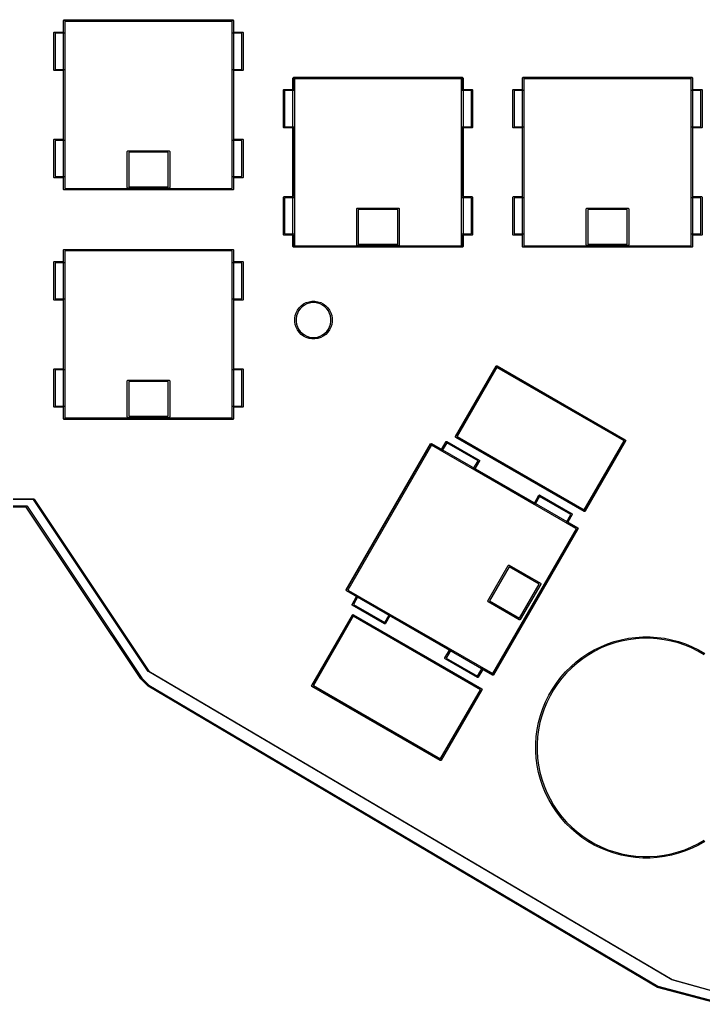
# Model space of a CAD drawing. Extents: x 11 to 414, y -155 to -2.
# Drawn here: x 110.8 to 167.5, y -154.8 to -72.1 of the extents above; entities that cross this region are included whole.
import ezdxf

# ---------------------------------------------------------------- set-up
doc = ezdxf.new("R2010")
doc.units = 0
doc.layers.add('BLACK', color=7, linetype='CONTINUOUS')

msp = doc.modelspace()

# ---------------------------------------------------------------- linework, layer by layer
at = {"layer": 'BLACK', "linetype": 'CONTINUOUS'}
for p, q in [((114.383774, -72.176225), (114.388341, -72.153264)), ((114.383774, -86.176225), (114.383774, -72.176225)), ((114.388341, -72.153264), (114.420813, -72.120792)), ((114.393774, -72.176225), (114.39758, -72.157091)), ((114.393774, -73.126225), (114.393774, -72.176225)), ((114.39758, -72.157091), (114.42464, -72.130031)), ((114.420813, -72.120792), (114.443774, -72.116225)), ((114.42464, -72.130031), (114.443774, -72.126225)), ((114.443774, -72.116225), (128.443774, -72.116225)), ((114.443774, -72.126225), (128.443774, -72.126225)), ((114.493774, -72.226225), (114.493774, -73.176225)), ((128.393774, -72.226225), (114.493774, -72.226225)), ((114.503774, -72.236225), (114.503774, -86.116225)), ((128.383774, -72.236225), (114.503774, -72.236225)), ((128.383774, -86.116225), (128.383774, -72.236225)), ((128.393774, -73.176225), (128.393774, -72.226225)), ((128.443774, -72.116225), (128.466735, -72.120792)), ((128.443774, -72.126225), (128.462908, -72.130031)), ((128.462908, -72.130031), (128.489968, -72.157091)), ((128.466735, -72.120792), (128.499207, -72.153264)), ((128.489968, -72.157091), (128.493774, -72.176225)), ((128.493774, -72.176225), (128.493774, -73.126225)), ((128.499207, -72.153264), (128.503774, -72.176225)), ((128.503774, -72.176225), (128.503774, -86.176225)), ((113.593774, -73.176225), (113.59758, -73.157091)), ((113.593774, -76.276225), (113.593774, -73.176225)), ((113.59758, -73.157091), (113.62464, -73.130031)), ((113.62464, -73.130031), (113.643774, -73.126225)), ((113.643774, -73.126225), (114.393774, -73.126225)), ((114.443774, -73.226225), (113.693774, -73.226225)), ((113.693774, -73.226225), (113.693774, -76.226225)), ((114.462908, -73.222419), (114.443774, -73.226225)), ((114.489968, -73.195359), (114.462908, -73.222419)), ((114.493774, -73.176225), (114.489968, -73.195359)), ((128.39758, -73.195359), (128.393774, -73.176225)), ((128.42464, -73.222419), (128.39758, -73.195359)), ((128.443774, -73.226225), (128.42464, -73.222419)), ((129.193774, -73.226225), (128.443774, -73.226225)), ((128.493774, -73.126225), (129.243774, -73.126225)), ((129.193774, -76.226225), (129.193774, -73.226225)), ((129.243774, -73.126225), (129.262908, -73.130031)), ((129.262908, -73.130031), (129.289968, -73.157091)), ((129.289968, -73.157091), (129.293774, -73.176225)), ((129.293774, -73.176225), (129.293774, -76.276225)), ((113.59758, -76.295359), (113.593774, -76.276225)), ((113.62464, -76.322419), (113.59758, -76.295359)), ((113.643774, -76.326225), (113.62464, -76.322419)), ((114.393774, -76.326225), (113.643774, -76.326225)), ((113.693774, -76.226225), (114.443774, -76.226225)), ((114.393774, -82.026225), (114.393774, -76.326225)), ((114.443774, -76.226225), (114.462908, -76.230031)), ((114.462908, -76.230031), (114.489968, -76.257091)), ((114.489968, -76.257091), (114.493774, -76.276225)), ((114.493774, -76.276225), (114.493774, -82.076225)), ((128.393774, -76.276225), (128.39758, -76.257091)), ((128.393774, -82.076225), (128.393774, -76.276225)), ((128.39758, -76.257091), (128.42464, -76.230031)), ((128.42464, -76.230031), (128.443774, -76.226225)), ((128.443774, -76.226225), (129.193774, -76.226225)), ((129.243774, -76.326225), (128.493774, -76.326225)), ((128.493774, -76.326225), (128.493774, -82.026225)), ((129.262908, -76.322419), (129.243774, -76.326225)), ((129.289968, -76.295359), (129.262908, -76.322419)), ((129.293774, -76.276225), (129.289968, -76.295359)), ((133.433774, -76.938725), (133.438341, -76.915764)), ((133.438341, -76.915764), (133.470813, -76.883292)), ((133.443774, -76.938725), (133.44758, -76.919591)), ((133.44758, -76.919591), (133.47464, -76.892531)), ((133.470813, -76.883292), (133.493774, -76.878725)), ((133.47464, -76.892531), (133.493774, -76.888725)), ((133.493774, -76.878725), (147.493774, -76.878725)), ((133.493774, -76.888725), (147.493774, -76.888725)), ((147.493774, -76.878725), (147.516735, -76.883292)), ((147.493774, -76.888725), (147.512908, -76.892531)), ((147.512908, -76.892531), (147.539968, -76.919591)), ((147.516735, -76.883292), (147.549207, -76.915764)), ((147.539968, -76.919591), (147.543774, -76.938725)), ((147.549207, -76.915764), (147.553774, -76.938725)), ((152.483774, -76.938725), (152.488341, -76.915764)), ((152.488341, -76.915764), (152.520813, -76.883292)), ((152.493774, -76.938725), (152.49758, -76.919591)), ((152.49758, -76.919591), (152.52464, -76.892531)), ((152.520813, -76.883292), (152.543774, -76.878725)), ((152.52464, -76.892531), (152.543774, -76.888725)), ((152.543774, -76.878725), (166.543774, -76.878725)), ((152.543774, -76.888725), (166.543774, -76.888725)), ((166.543774, -76.878725), (166.566735, -76.883292)), ((166.543774, -76.888725), (166.562908, -76.892531)), ((166.562908, -76.892531), (166.589968, -76.919591)), ((166.566735, -76.883292), (166.599207, -76.915764)), ((166.589968, -76.919591), (166.593774, -76.938725)), ((166.599207, -76.915764), (166.603774, -76.938725)), ((133.433774, -90.938725), (133.433774, -76.938725)), ((133.443774, -77.888725), (133.443774, -76.938725)), ((133.543774, -76.988725), (133.543774, -77.938725)), ((147.443774, -76.988725), (133.543774, -76.988725)), ((133.553774, -76.998725), (133.553774, -90.878725)), ((147.433774, -76.998725), (133.553774, -76.998725)), ((147.433774, -90.878725), (147.433774, -76.998725)), ((147.443774, -77.938725), (147.443774, -76.988725)), ((147.543774, -76.938725), (147.543774, -77.888725)), ((147.553774, -76.938725), (147.553774, -90.938725)), ((152.483774, -90.938725), (152.483774, -76.938725)), ((152.493774, -77.888725), (152.493774, -76.938725)), ((152.593774, -76.988725), (152.593774, -77.938725)), ((166.493774, -76.988725), (152.593774, -76.988725)), ((152.603774, -76.998725), (152.603774, -90.878725)), ((166.483774, -76.998725), (152.603774, -76.998725)), ((166.483774, -90.878725), (166.483774, -76.998725)), ((166.493774, -77.938725), (166.493774, -76.988725)), ((166.593774, -76.938725), (166.593774, -77.888725)), ((166.603774, -76.938725), (166.603774, -90.938725)), ((132.643774, -77.938725), (132.64758, -77.919591)), ((132.643774, -81.038725), (132.643774, -77.938725)), ((132.64758, -77.919591), (132.67464, -77.892531)), ((132.67464, -77.892531), (132.693774, -77.888725)), ((132.693774, -77.888725), (133.443774, -77.888725)), ((133.493774, -77.988725), (132.743774, -77.988725)), ((132.743774, -77.988725), (132.743774, -80.988725)), ((133.512908, -77.984919), (133.493774, -77.988725)), ((133.539968, -77.957859), (133.512908, -77.984919)), ((133.543774, -77.938725), (133.539968, -77.957859)), ((147.44758, -77.957859), (147.443774, -77.938725)), ((147.47464, -77.984919), (147.44758, -77.957859)), ((147.493774, -77.988725), (147.47464, -77.984919)), ((148.243774, -77.988725), (147.493774, -77.988725)), ((147.543774, -77.888725), (148.293774, -77.888725)), ((148.243774, -80.988725), (148.243774, -77.988725)), ((148.293774, -77.888725), (148.312908, -77.892531)), ((148.312908, -77.892531), (148.339968, -77.919591)), ((148.339968, -77.919591), (148.343774, -77.938725)), ((148.343774, -77.938725), (148.343774, -81.038725)), ((151.693774, -77.938725), (151.69758, -77.919591)), ((151.693774, -81.038725), (151.693774, -77.938725)), ((151.69758, -77.919591), (151.72464, -77.892531)), ((151.72464, -77.892531), (151.743774, -77.888725)), ((151.743774, -77.888725), (152.493774, -77.888725)), ((152.543774, -77.988725), (151.793774, -77.988725)), ((151.793774, -77.988725), (151.793774, -80.988725)), ((152.562908, -77.984919), (152.543774, -77.988725)), ((152.589968, -77.957859), (152.562908, -77.984919)), ((152.593774, -77.938725), (152.589968, -77.957859)), ((166.49758, -77.957859), (166.493774, -77.938725)), ((166.52464, -77.984919), (166.49758, -77.957859)), ((166.543774, -77.988725), (166.52464, -77.984919)), ((167.293774, -77.988725), (166.543774, -77.988725)), ((166.593774, -77.888725), (167.343774, -77.888725)), ((167.293774, -80.988725), (167.293774, -77.988725)), ((167.343774, -77.888725), (167.362908, -77.892531)), ((167.362908, -77.892531), (167.389968, -77.919591)), ((167.389968, -77.919591), (167.393774, -77.938725)), ((167.393774, -77.938725), (167.393774, -81.038725)), ((132.64758, -81.057859), (132.643774, -81.038725)), ((132.67464, -81.084919), (132.64758, -81.057859)), ((132.743774, -80.988725), (133.493774, -80.988725)), ((133.493774, -80.988725), (133.512908, -80.992531)), ((133.512908, -80.992531), (133.539968, -81.019591)), ((133.539968, -81.019591), (133.543774, -81.038725)), ((133.543774, -81.038725), (133.543774, -86.838725)), ((147.443774, -81.038725), (147.44758, -81.019591)), ((147.443774, -86.838725), (147.443774, -81.038725)), ((147.44758, -81.019591), (147.47464, -80.992531)), ((147.47464, -80.992531), (147.493774, -80.988725)), ((147.493774, -80.988725), (148.243774, -80.988725)), ((148.339968, -81.057859), (148.312908, -81.084919)), ((148.343774, -81.038725), (148.339968, -81.057859)), ((151.69758, -81.057859), (151.693774, -81.038725)), ((151.72464, -81.084919), (151.69758, -81.057859)), ((151.793774, -80.988725), (152.543774, -80.988725)), ((152.543774, -80.988725), (152.562908, -80.992531)), ((152.562908, -80.992531), (152.589968, -81.019591)), ((152.589968, -81.019591), (152.593774, -81.038725)), ((152.593774, -81.038725), (152.593774, -86.838725)), ((166.493774, -81.038725), (166.49758, -81.019591)), ((166.493774, -86.838725), (166.493774, -81.038725)), ((166.49758, -81.019591), (166.52464, -80.992531)), ((166.52464, -80.992531), (166.543774, -80.988725)), ((166.543774, -80.988725), (167.293774, -80.988725)), ((167.389968, -81.057859), (167.362908, -81.084919)), ((167.393774, -81.038725), (167.389968, -81.057859)), ((132.693774, -81.088725), (132.67464, -81.084919)), ((133.443774, -81.088725), (132.693774, -81.088725)), ((133.443774, -86.788725), (133.443774, -81.088725)), ((148.293774, -81.088725), (147.543774, -81.088725)), ((147.543774, -81.088725), (147.543774, -86.788725)), ((148.312908, -81.084919), (148.293774, -81.088725)), ((151.743774, -81.088725), (151.72464, -81.084919)), ((152.493774, -81.088725), (151.743774, -81.088725)), ((152.493774, -86.788725), (152.493774, -81.088725)), ((167.343774, -81.088725), (166.593774, -81.088725)), ((166.593774, -81.088725), (166.593774, -86.788725)), ((167.362908, -81.084919), (167.343774, -81.088725)), ((113.593774, -82.076225), (113.59758, -82.057091)), ((113.593774, -85.176225), (113.593774, -82.076225)), ((113.59758, -82.057091), (113.62464, -82.030031)), ((113.62464, -82.030031), (113.643774, -82.026225)), ((113.643774, -82.026225), (114.393774, -82.026225)), ((114.443774, -82.126225), (113.693774, -82.126225)), ((113.693774, -82.126225), (113.693774, -85.126225)), ((114.462908, -82.122419), (114.443774, -82.126225)), ((114.489968, -82.095359), (114.462908, -82.122419)), ((114.493774, -82.076225), (114.489968, -82.095359)), ((128.39758, -82.095359), (128.393774, -82.076225)), ((128.42464, -82.122419), (128.39758, -82.095359)), ((128.443774, -82.126225), (128.42464, -82.122419)), ((129.193774, -82.126225), (128.443774, -82.126225)), ((128.493774, -82.026225), (129.243774, -82.026225)), ((129.193774, -85.126225), (129.193774, -82.126225)), ((129.243774, -82.026225), (129.262908, -82.030031)), ((129.262908, -82.030031), (129.289968, -82.057091)), ((129.289968, -82.057091), (129.293774, -82.076225)), ((129.293774, -82.076225), (129.293774, -85.176225)), ((119.683854, -83.034266), (119.688421, -83.011305)), ((119.683854, -86.034266), (119.683854, -83.034266)), ((119.688421, -83.011305), (119.720893, -82.978833)), ((119.720893, -82.978833), (119.743854, -82.974266)), ((119.743854, -82.974266), (123.143854, -82.974266)), ((119.803854, -83.094266), (119.803854, -85.974266)), ((123.083854, -83.094266), (119.803854, -83.094266)), ((123.083854, -85.974266), (123.083854, -83.094266)), ((123.143854, -82.974266), (123.166815, -82.978833)), ((123.166815, -82.978833), (123.199287, -83.011305)), ((123.199287, -83.011305), (123.203854, -83.034266)), ((123.203854, -83.034266), (123.203854, -86.034266)), ((113.59758, -85.195359), (113.593774, -85.176225)), ((113.693774, -85.126225), (114.443774, -85.126225)), ((114.443774, -85.126225), (114.462908, -85.130031)), ((114.462908, -85.130031), (114.489968, -85.157091)), ((114.489968, -85.157091), (114.493774, -85.176225)), ((114.493774, -85.176225), (114.493774, -86.126225)), ((128.393774, -85.176225), (128.39758, -85.157091)), ((128.393774, -86.126225), (128.393774, -85.176225)), ((128.39758, -85.157091), (128.42464, -85.130031)), ((128.42464, -85.130031), (128.443774, -85.126225)), ((128.443774, -85.126225), (129.193774, -85.126225)), ((129.293774, -85.176225), (129.289968, -85.195359)), ((113.62464, -85.222419), (113.59758, -85.195359)), ((113.643774, -85.226225), (113.62464, -85.222419)), ((114.393774, -85.226225), (113.643774, -85.226225)), ((114.393774, -86.176225), (114.393774, -85.226225)), ((119.803854, -85.974266), (123.083854, -85.974266)), ((129.243774, -85.226225), (128.493774, -85.226225)), ((128.493774, -85.226225), (128.493774, -86.176225)), ((129.262908, -85.222419), (129.243774, -85.226225)), ((129.289968, -85.195359), (129.262908, -85.222419)), ((114.388341, -86.199186), (114.383774, -86.176225)), ((114.420813, -86.231658), (114.388341, -86.199186)), ((114.39758, -86.195359), (114.393774, -86.176225)), ((114.42464, -86.222419), (114.39758, -86.195359)), ((114.443774, -86.236225), (114.420813, -86.231658)), ((114.443774, -86.226225), (114.42464, -86.222419)), ((128.443774, -86.226225), (114.443774, -86.226225)), ((128.443774, -86.236225), (114.443774, -86.236225)), ((114.493774, -86.126225), (128.393774, -86.126225)), ((114.503774, -86.116225), (128.383774, -86.116225)), ((119.688421, -86.057227), (119.683854, -86.034266)), ((119.720893, -86.089699), (119.688421, -86.057227)), ((119.743854, -86.094266), (119.720893, -86.089699)), ((123.143854, -86.094266), (119.743854, -86.094266)), ((123.166815, -86.089699), (123.143854, -86.094266)), ((123.199287, -86.057227), (123.166815, -86.089699)), ((123.203854, -86.034266), (123.199287, -86.057227)), ((128.462908, -86.222419), (128.443774, -86.226225)), ((128.466735, -86.231658), (128.443774, -86.236225)), ((128.489968, -86.195359), (128.462908, -86.222419)), ((128.499207, -86.199186), (128.466735, -86.231658)), ((128.493774, -86.176225), (128.489968, -86.195359)), ((128.503774, -86.176225), (128.499207, -86.199186)), ((132.643774, -86.838725), (132.64758, -86.819591)), ((132.643774, -89.938725), (132.643774, -86.838725)), ((132.64758, -86.819591), (132.67464, -86.792531)), ((132.67464, -86.792531), (132.693774, -86.788725)), ((132.693774, -86.788725), (133.443774, -86.788725)), ((133.543774, -86.838725), (133.539968, -86.857859)), ((147.44758, -86.857859), (147.443774, -86.838725)), ((147.543774, -86.788725), (148.293774, -86.788725)), ((148.293774, -86.788725), (148.312908, -86.792531)), ((148.312908, -86.792531), (148.339968, -86.819591)), ((148.339968, -86.819591), (148.343774, -86.838725)), ((148.343774, -86.838725), (148.343774, -89.938725)), ((151.693774, -86.838725), (151.69758, -86.819591)), ((151.693774, -89.938725), (151.693774, -86.838725)), ((151.69758, -86.819591), (151.72464, -86.792531)), ((151.72464, -86.792531), (151.743774, -86.788725)), ((151.743774, -86.788725), (152.493774, -86.788725)), ((152.593774, -86.838725), (152.589968, -86.857859)), ((166.49758, -86.857859), (166.493774, -86.838725)), ((166.593774, -86.788725), (167.343774, -86.788725)), ((167.343774, -86.788725), (167.362908, -86.792531)), ((167.362908, -86.792531), (167.389968, -86.819591)), ((167.389968, -86.819591), (167.393774, -86.838725)), ((167.393774, -86.838725), (167.393774, -89.938725)), ((133.493774, -86.888725), (132.743774, -86.888725)), ((132.743774, -86.888725), (132.743774, -89.888725)), ((133.512908, -86.884919), (133.493774, -86.888725)), ((133.539968, -86.857859), (133.512908, -86.884919)), ((147.47464, -86.884919), (147.44758, -86.857859)), ((147.493774, -86.888725), (147.47464, -86.884919)), ((148.243774, -86.888725), (147.493774, -86.888725)), ((148.243774, -89.888725), (148.243774, -86.888725)), ((152.543774, -86.888725), (151.793774, -86.888725)), ((151.793774, -86.888725), (151.793774, -89.888725)), ((152.562908, -86.884919), (152.543774, -86.888725)), ((152.589968, -86.857859), (152.562908, -86.884919)), ((166.52464, -86.884919), (166.49758, -86.857859)), ((166.543774, -86.888725), (166.52464, -86.884919)), ((167.293774, -86.888725), (166.543774, -86.888725)), ((167.293774, -89.888725), (167.293774, -86.888725)), ((138.73387, -87.79677), (138.738437, -87.773809)), ((138.73387, -90.79677), (138.73387, -87.79677)), ((138.738437, -87.773809), (138.770909, -87.741337)), ((138.770909, -87.741337), (138.79387, -87.73677)), ((138.79387, -87.73677), (142.19387, -87.73677)), ((138.85387, -87.85677), (138.85387, -90.73677)), ((142.13387, -87.85677), (138.85387, -87.85677)), ((142.13387, -90.73677), (142.13387, -87.85677)), ((142.19387, -87.73677), (142.216831, -87.741337)), ((142.216831, -87.741337), (142.249303, -87.773809)), ((142.249303, -87.773809), (142.25387, -87.79677)), ((142.25387, -87.79677), (142.25387, -90.79677)), ((157.783886, -87.79677), (157.788453, -87.773809)), ((157.783886, -90.79677), (157.783886, -87.79677)), ((157.788453, -87.773809), (157.820925, -87.741337)), ((157.820925, -87.741337), (157.843886, -87.73677)), ((157.843886, -87.73677), (161.243886, -87.73677)), ((157.903886, -87.85677), (157.903886, -90.73677)), ((161.183886, -87.85677), (157.903886, -87.85677)), ((161.183886, -90.73677), (161.183886, -87.85677)), ((161.243886, -87.73677), (161.266847, -87.741337)), ((161.266847, -87.741337), (161.299319, -87.773809)), ((161.299319, -87.773809), (161.303886, -87.79677)), ((161.303886, -87.79677), (161.303886, -90.79677)), ((132.64758, -89.957859), (132.643774, -89.938725)), ((132.67464, -89.984919), (132.64758, -89.957859)), ((132.693774, -89.988725), (132.67464, -89.984919)), ((133.443774, -89.988725), (132.693774, -89.988725)), ((132.743774, -89.888725), (133.493774, -89.888725)), ((133.443774, -90.938725), (133.443774, -89.988725)), ((133.493774, -89.888725), (133.512908, -89.892531)), ((133.512908, -89.892531), (133.539968, -89.919591)), ((133.539968, -89.919591), (133.543774, -89.938725)), ((133.543774, -89.938725), (133.543774, -90.888725)), ((147.443774, -89.938725), (147.44758, -89.919591)), ((147.443774, -90.888725), (147.443774, -89.938725)), ((147.44758, -89.919591), (147.47464, -89.892531)), ((147.47464, -89.892531), (147.493774, -89.888725)), ((147.493774, -89.888725), (148.243774, -89.888725)), ((148.293774, -89.988725), (147.543774, -89.988725)), ((147.543774, -89.988725), (147.543774, -90.938725)), ((148.312908, -89.984919), (148.293774, -89.988725)), ((148.339968, -89.957859), (148.312908, -89.984919)), ((148.343774, -89.938725), (148.339968, -89.957859)), ((151.69758, -89.957859), (151.693774, -89.938725)), ((151.72464, -89.984919), (151.69758, -89.957859)), ((151.743774, -89.988725), (151.72464, -89.984919)), ((152.493774, -89.988725), (151.743774, -89.988725)), ((151.793774, -89.888725), (152.543774, -89.888725)), ((152.493774, -90.938725), (152.493774, -89.988725)), ((152.543774, -89.888725), (152.562908, -89.892531)), ((152.562908, -89.892531), (152.589968, -89.919591)), ((152.589968, -89.919591), (152.593774, -89.938725)), ((152.593774, -89.938725), (152.593774, -90.888725)), ((166.493774, -89.938725), (166.49758, -89.919591)), ((166.493774, -90.888725), (166.493774, -89.938725)), ((166.49758, -89.919591), (166.52464, -89.892531)), ((166.52464, -89.892531), (166.543774, -89.888725)), ((166.543774, -89.888725), (167.293774, -89.888725)), ((167.343774, -89.988725), (166.593774, -89.988725)), ((166.593774, -89.988725), (166.593774, -90.938725)), ((167.362908, -89.984919), (167.343774, -89.988725)), ((167.389968, -89.957859), (167.362908, -89.984919)), ((167.393774, -89.938725), (167.389968, -89.957859)), ((133.438341, -90.961686), (133.433774, -90.938725)), ((133.470813, -90.994158), (133.438341, -90.961686)), ((133.44758, -90.957859), (133.443774, -90.938725)), ((133.47464, -90.984919), (133.44758, -90.957859)), ((133.493774, -90.988725), (133.47464, -90.984919)), ((133.543774, -90.888725), (147.443774, -90.888725)), ((133.553774, -90.878725), (147.433774, -90.878725)), ((138.738437, -90.819731), (138.73387, -90.79677)), ((138.770909, -90.852203), (138.738437, -90.819731)), ((138.79387, -90.85677), (138.770909, -90.852203)), ((142.19387, -90.85677), (138.79387, -90.85677)), ((138.85387, -90.73677), (142.13387, -90.73677)), ((142.216831, -90.852203), (142.19387, -90.85677)), ((142.249303, -90.819731), (142.216831, -90.852203)), ((142.25387, -90.79677), (142.249303, -90.819731)), ((147.512908, -90.984919), (147.493774, -90.988725)), ((147.539968, -90.957859), (147.512908, -90.984919)), ((147.549207, -90.961686), (147.516735, -90.994158)), ((147.543774, -90.938725), (147.539968, -90.957859)), ((147.553774, -90.938725), (147.549207, -90.961686)), ((152.488341, -90.961686), (152.483774, -90.938725)), ((152.520813, -90.994158), (152.488341, -90.961686)), ((152.49758, -90.957859), (152.493774, -90.938725)), ((152.52464, -90.984919), (152.49758, -90.957859)), ((152.543774, -90.988725), (152.52464, -90.984919)), ((152.593774, -90.888725), (166.493774, -90.888725)), ((152.603774, -90.878725), (166.483774, -90.878725)), ((157.788453, -90.819731), (157.783886, -90.79677)), ((157.820925, -90.852203), (157.788453, -90.819731)), ((157.843886, -90.85677), (157.820925, -90.852203)), ((161.243886, -90.85677), (157.843886, -90.85677)), ((157.903886, -90.73677), (161.183886, -90.73677)), ((161.266847, -90.852203), (161.243886, -90.85677)), ((161.299319, -90.819731), (161.266847, -90.852203)), ((161.303886, -90.79677), (161.299319, -90.819731)), ((166.562908, -90.984919), (166.543774, -90.988725)), ((166.589968, -90.957859), (166.562908, -90.984919)), ((166.599207, -90.961686), (166.566735, -90.994158)), ((166.593774, -90.938725), (166.589968, -90.957859)), ((166.603774, -90.938725), (166.599207, -90.961686)), ((114.383774, -91.226225), (114.388341, -91.203264)), ((114.383774, -105.226225), (114.383774, -91.226225)), ((114.388341, -91.203264), (114.420813, -91.170792)), ((114.393774, -91.226225), (114.39758, -91.207091)), ((114.393774, -92.176225), (114.393774, -91.226225)), ((114.39758, -91.207091), (114.42464, -91.180031)), ((114.420813, -91.170792), (114.443774, -91.166225)), ((114.42464, -91.180031), (114.443774, -91.176225)), ((114.443774, -91.166225), (128.443774, -91.166225)), ((114.443774, -91.176225), (128.443774, -91.176225)), ((114.493774, -91.276225), (114.493774, -92.226225)), ((128.393774, -91.276225), (114.493774, -91.276225)), ((114.503774, -91.286225), (114.503774, -105.166225)), ((128.383774, -91.286225), (114.503774, -91.286225)), ((128.383774, -105.166225), (128.383774, -91.286225)), ((128.393774, -92.226225), (128.393774, -91.276225)), ((128.443774, -91.166225), (128.466735, -91.170792)), ((128.443774, -91.176225), (128.462908, -91.180031)), ((128.462908, -91.180031), (128.489968, -91.207091)), ((128.466735, -91.170792), (128.499207, -91.203264)), ((128.489968, -91.207091), (128.493774, -91.226225)), ((128.493774, -91.226225), (128.493774, -92.176225)), ((128.499207, -91.203264), (128.503774, -91.226225)), ((128.503774, -91.226225), (128.503774, -105.226225)), ((133.493774, -90.998725), (133.470813, -90.994158)), ((147.493774, -90.988725), (133.493774, -90.988725)), ((147.493774, -90.998725), (133.493774, -90.998725)), ((147.516735, -90.994158), (147.493774, -90.998725)), ((152.543774, -90.998725), (152.520813, -90.994158)), ((166.543774, -90.988725), (152.543774, -90.988725)), ((166.543774, -90.998725), (152.543774, -90.998725)), ((166.566735, -90.994158), (166.543774, -90.998725)), ((113.593774, -92.226225), (113.59758, -92.207091)), ((113.593774, -95.326225), (113.593774, -92.226225)), ((113.59758, -92.207091), (113.62464, -92.180031)), ((113.62464, -92.180031), (113.643774, -92.176225)), ((113.643774, -92.176225), (114.393774, -92.176225)), ((114.443774, -92.276225), (113.693774, -92.276225)), ((113.693774, -92.276225), (113.693774, -95.276225)), ((114.462908, -92.272419), (114.443774, -92.276225)), ((114.489968, -92.245359), (114.462908, -92.272419)), ((114.493774, -92.226225), (114.489968, -92.245359)), ((128.39758, -92.245359), (128.393774, -92.226225)), ((128.42464, -92.272419), (128.39758, -92.245359)), ((128.443774, -92.276225), (128.42464, -92.272419)), ((129.193774, -92.276225), (128.443774, -92.276225)), ((128.493774, -92.176225), (129.243774, -92.176225)), ((129.193774, -95.276225), (129.193774, -92.276225)), ((129.243774, -92.176225), (129.262908, -92.180031)), ((129.262908, -92.180031), (129.289968, -92.207091)), ((129.289968, -92.207091), (129.293774, -92.226225)), ((129.293774, -92.226225), (129.293774, -95.326225)), ((113.59758, -95.345359), (113.593774, -95.326225)), ((113.62464, -95.372419), (113.59758, -95.345359)), ((113.643774, -95.376225), (113.62464, -95.372419)), ((114.393774, -95.376225), (113.643774, -95.376225)), ((113.693774, -95.276225), (114.443774, -95.276225)), ((114.393774, -101.076225), (114.393774, -95.376225)), ((114.443774, -95.276225), (114.462908, -95.280031)), ((114.462908, -95.280031), (114.489968, -95.307091)), ((114.489968, -95.307091), (114.493774, -95.326225)), ((114.493774, -95.326225), (114.493774, -101.126225)), ((128.393774, -95.326225), (128.39758, -95.307091)), ((128.393774, -101.126225), (128.393774, -95.326225)), ((128.39758, -95.307091), (128.42464, -95.280031)), ((128.42464, -95.280031), (128.443774, -95.276225)), ((128.443774, -95.276225), (129.193774, -95.276225)), ((129.243774, -95.376225), (128.493774, -95.376225)), ((128.493774, -95.376225), (128.493774, -101.076225)), ((129.262908, -95.372419), (129.243774, -95.376225)), ((129.289968, -95.345359), (129.262908, -95.372419)), ((129.293774, -95.326225), (129.289968, -95.345359)), ((133.946654, -96.020418), (134.12021, -95.846862)), ((134.195243, -95.934714), (134.034506, -96.095451)), ((134.12021, -95.846862), (134.318779, -95.702593)), ((134.379145, -95.801101), (134.195243, -95.934714)), ((134.318779, -95.702593), (134.537472, -95.591163)), ((134.581685, -95.697902), (134.379145, -95.801101)), ((134.537472, -95.591163), (134.770905, -95.515316)), ((134.797876, -95.627658), (134.581685, -95.697902)), ((134.770905, -95.515316), (135.013328, -95.47692)), ((135.022393, -95.592098), (134.797876, -95.627658)), ((135.013328, -95.47692), (135.258774, -95.47692)), ((135.249709, -95.592098), (135.022393, -95.592098)), ((135.474226, -95.627658), (135.249709, -95.592098)), ((135.258774, -95.47692), (135.501197, -95.515316)), ((135.690417, -95.697902), (135.474226, -95.627658)), ((135.501197, -95.515316), (135.73463, -95.591163)), ((135.892957, -95.801101), (135.690417, -95.697902)), ((135.73463, -95.591163), (135.953323, -95.702593)), ((136.076859, -95.934714), (135.892957, -95.801101)), ((135.953323, -95.702593), (136.151892, -95.846862)), ((136.237596, -96.095451), (136.076859, -95.934714)), ((136.151892, -95.846862), (136.325448, -96.020418)), ((133.576712, -96.913536), (133.615108, -96.671113)), ((133.615108, -96.671113), (133.690955, -96.43768)), ((133.690955, -96.43768), (133.802385, -96.218987)), ((133.72745, -96.698084), (133.69189, -96.922601)), ((133.797694, -96.481893), (133.72745, -96.698084)), ((133.900893, -96.279353), (133.797694, -96.481893)), ((133.802385, -96.218987), (133.946654, -96.020418)), ((134.034506, -96.095451), (133.900893, -96.279353)), ((136.371209, -96.279353), (136.237596, -96.095451)), ((136.325448, -96.020418), (136.469717, -96.218987)), ((136.474408, -96.481893), (136.371209, -96.279353)), ((136.469717, -96.218987), (136.581147, -96.43768)), ((136.544652, -96.698084), (136.474408, -96.481893)), ((136.580212, -96.922601), (136.544652, -96.698084)), ((136.581147, -96.43768), (136.656994, -96.671113)), ((136.656994, -96.671113), (136.69539, -96.913536)), ((133.576712, -96.922601), (133.576712, -96.913536)), ((133.576712, -97.158982), (133.576712, -96.922601)), ((133.615108, -97.401405), (133.576712, -97.158982)), ((133.690955, -97.634838), (133.615108, -97.401405)), ((133.69189, -96.922601), (133.69189, -97.149917)), ((133.69189, -97.149917), (133.72745, -97.374434)), ((133.72745, -97.374434), (133.797694, -97.590625)), ((133.797694, -97.590625), (133.900893, -97.793165)), ((136.371209, -97.793165), (136.474408, -97.590625)), ((136.474408, -97.590625), (136.544652, -97.374434)), ((136.544652, -97.374434), (136.580212, -97.149917)), ((136.580212, -97.149917), (136.580212, -96.922601)), ((136.656994, -97.401405), (136.581147, -97.634838)), ((136.69539, -97.158982), (136.656994, -97.401405)), ((136.69539, -96.913536), (136.69539, -97.158982)), ((133.802385, -97.853531), (133.690955, -97.634838)), ((133.946654, -98.0521), (133.802385, -97.853531)), ((133.900893, -97.793165), (134.034506, -97.977067)), ((134.12021, -98.225656), (133.946654, -98.0521)), ((134.034506, -97.977067), (134.195243, -98.137804)), ((134.318779, -98.369925), (134.12021, -98.225656)), ((134.195243, -98.137804), (134.379145, -98.271417)), ((134.537472, -98.481355), (134.318779, -98.369925)), ((134.379145, -98.271417), (134.581685, -98.374616)), ((134.581685, -98.374616), (134.797876, -98.44486)), ((135.474226, -98.44486), (135.690417, -98.374616)), ((135.690417, -98.374616), (135.892957, -98.271417)), ((135.953323, -98.369925), (135.73463, -98.481355)), ((135.892957, -98.271417), (136.076859, -98.137804)), ((136.151892, -98.225656), (135.953323, -98.369925)), ((136.076859, -98.137804), (136.237596, -97.977067)), ((136.325448, -98.0521), (136.151892, -98.225656)), ((136.237596, -97.977067), (136.371209, -97.793165)), ((136.469717, -97.853531), (136.325448, -98.0521)), ((136.581147, -97.634838), (136.469717, -97.853531)), ((134.770905, -98.557202), (134.537472, -98.481355)), ((135.013328, -98.595598), (134.770905, -98.557202)), ((134.797876, -98.44486), (135.022393, -98.48042)), ((135.258774, -98.595598), (135.013328, -98.595598)), ((135.022393, -98.48042), (135.249709, -98.48042)), ((135.249709, -98.48042), (135.474226, -98.44486)), ((135.501197, -98.557202), (135.258774, -98.595598)), ((135.73463, -98.481355), (135.501197, -98.557202)), ((146.927853, -106.707358), (150.302853, -100.861687)), ((146.929522, -106.694466), (150.292022, -100.870445)), ((150.292022, -100.870445), (150.307458, -100.852844)), ((150.302853, -100.861687), (150.315716, -100.847019)), ((150.307458, -100.852844), (150.351816, -100.840958)), ((150.315716, -100.847019), (150.352681, -100.837114)), ((150.351816, -100.840958), (150.373984, -100.848483)), ((150.352681, -100.837114), (150.352686, -100.837117)), ((150.352686, -100.837117), (150.371154, -100.843386)), ((150.371154, -100.843386), (161.023266, -106.993386)), ((150.373984, -100.848483), (161.026096, -106.998484)), ((113.593774, -101.126225), (113.59758, -101.107091)), ((113.593774, -104.226225), (113.593774, -101.126225)), ((113.59758, -101.107091), (113.62464, -101.080031)), ((113.62464, -101.080031), (113.643774, -101.076225)), ((113.643774, -101.076225), (114.393774, -101.076225)), ((114.443774, -101.176225), (113.693774, -101.176225)), ((113.693774, -101.176225), (113.693774, -104.176225)), ((114.462908, -101.172419), (114.443774, -101.176225)), ((114.489968, -101.145359), (114.462908, -101.172419)), ((114.493774, -101.126225), (114.489968, -101.145359)), ((128.39758, -101.145359), (128.393774, -101.126225)), ((128.42464, -101.172419), (128.39758, -101.145359)), ((128.443774, -101.176225), (128.42464, -101.172419)), ((129.193774, -101.176225), (128.443774, -101.176225)), ((128.493774, -101.076225), (129.243774, -101.076225)), ((129.193774, -104.176225), (129.193774, -101.176225)), ((129.243774, -101.076225), (129.262908, -101.080031)), ((129.262908, -101.080031), (129.289968, -101.107091)), ((129.289968, -101.107091), (129.293774, -101.126225)), ((129.293774, -101.126225), (129.293774, -104.226225)), ((150.364455, -100.954987), (147.039454, -106.714056)), ((150.365944, -100.982406), (147.063446, -106.702504)), ((160.929965, -107.054988), (150.364455, -100.954987)), ((160.914133, -107.072406), (150.365944, -100.982406)), ((119.683854, -102.084282), (119.688421, -102.061321)), ((119.683854, -105.084282), (119.683854, -102.084282)), ((119.688421, -102.061321), (119.720893, -102.028849)), ((119.720893, -102.028849), (119.743854, -102.024282)), ((119.743854, -102.024282), (123.143854, -102.024282)), ((119.803854, -102.144282), (119.803854, -105.024282)), ((123.083854, -102.144282), (119.803854, -102.144282)), ((123.083854, -105.024282), (123.083854, -102.144282)), ((123.143854, -102.024282), (123.166815, -102.028849)), ((123.166815, -102.028849), (123.199287, -102.061321)), ((123.199287, -102.061321), (123.203854, -102.084282)), ((123.203854, -102.084282), (123.203854, -105.084282)), ((113.693774, -104.176225), (114.443774, -104.176225)), ((114.443774, -104.176225), (114.462908, -104.180031)), ((114.462908, -104.180031), (114.489968, -104.207091)), ((114.489968, -104.207091), (114.493774, -104.226225)), ((128.393774, -104.226225), (128.39758, -104.207091)), ((128.39758, -104.207091), (128.42464, -104.180031)), ((128.42464, -104.180031), (128.443774, -104.176225)), ((128.443774, -104.176225), (129.193774, -104.176225)), ((113.59758, -104.245359), (113.593774, -104.226225)), ((113.62464, -104.272419), (113.59758, -104.245359)), ((113.643774, -104.276225), (113.62464, -104.272419)), ((114.393774, -104.276225), (113.643774, -104.276225)), ((114.393774, -105.226225), (114.393774, -104.276225)), ((114.493774, -104.226225), (114.493774, -105.176225)), ((119.803854, -105.024282), (123.083854, -105.024282)), ((128.393774, -105.176225), (128.393774, -104.226225)), ((129.243774, -104.276225), (128.493774, -104.276225)), ((128.493774, -104.276225), (128.493774, -105.226225)), ((129.262908, -104.272419), (129.243774, -104.276225)), ((129.289968, -104.245359), (129.262908, -104.272419)), ((129.293774, -104.226225), (129.289968, -104.245359)), ((114.388341, -105.249186), (114.383774, -105.226225)), ((114.420813, -105.281658), (114.388341, -105.249186)), ((114.39758, -105.245359), (114.393774, -105.226225)), ((114.42464, -105.272419), (114.39758, -105.245359)), ((114.443774, -105.286225), (114.420813, -105.281658)), ((114.443774, -105.276225), (114.42464, -105.272419)), ((128.443774, -105.276225), (114.443774, -105.276225)), ((128.443774, -105.286225), (114.443774, -105.286225)), ((114.493774, -105.176225), (128.393774, -105.176225)), ((114.503774, -105.166225), (128.383774, -105.166225)), ((119.688421, -105.107243), (119.683854, -105.084282)), ((119.720893, -105.139715), (119.688421, -105.107243)), ((119.743854, -105.144282), (119.720893, -105.139715)), ((123.143854, -105.144282), (119.743854, -105.144282)), ((123.166815, -105.139715), (123.143854, -105.144282)), ((123.199287, -105.107243), (123.166815, -105.139715)), ((123.203854, -105.084282), (123.199287, -105.107243)), ((128.462908, -105.272419), (128.443774, -105.276225)), ((128.466735, -105.281658), (128.443774, -105.286225)), ((128.489968, -105.245359), (128.462908, -105.272419)), ((128.499207, -105.249186), (128.466735, -105.281658)), ((128.493774, -105.226225), (128.489968, -105.245359)), ((128.503774, -105.226225), (128.499207, -105.249186)), ((146.921997, -106.716634), (146.929522, -106.694466)), ((137.864634, -119.445312), (144.864634, -107.320956)), ((137.873295, -119.450312), (144.873295, -107.325956)), ((144.934897, -107.419256), (137.984896, -119.45701)), ((144.938556, -107.432917), (137.998558, -119.45335)), ((144.864634, -107.320956), (144.88007, -107.303355)), ((144.873295, -107.325956), (144.886156, -107.31129)), ((144.88007, -107.303355), (144.924428, -107.291469)), ((144.886156, -107.31129), (144.886158, -107.311288)), ((144.886158, -107.311288), (144.923122, -107.301384)), ((144.923122, -107.301384), (144.941596, -107.307655)), ((144.924428, -107.291469), (144.946596, -107.298994)), ((145.757622, -107.894258), (144.934897, -107.419256)), ((156.95899, -114.372916), (144.938556, -107.432917)), ((144.941596, -107.307655), (145.76432, -107.782655)), ((144.946596, -107.298994), (157.070952, -114.298994)), ((145.76432, -107.782655), (146.139321, -107.133136)), ((146.200923, -107.226436), (145.825923, -107.875956)), ((146.139321, -107.133136), (146.152184, -107.118468)), ((146.152184, -107.118468), (146.189148, -107.108564)), ((146.189148, -107.108564), (146.189149, -107.108564)), ((146.189149, -107.108564), (146.18915, -107.108564)), ((146.18915, -107.108564), (146.207622, -107.114835)), ((148.798999, -108.726437), (146.200923, -107.226436)), ((146.207622, -107.114835), (148.8923, -108.664835)), ((146.921582, -106.725832), (146.927853, -106.707358)), ((146.931486, -106.762796), (146.921582, -106.725832)), ((146.933883, -106.760992), (146.921997, -106.716634)), ((146.946154, -106.775659), (146.931486, -106.762796)), ((146.951484, -106.776428), (146.933883, -106.760992)), ((157.598266, -112.925659), (146.946154, -106.775659)), ((157.603596, -112.926428), (146.951484, -106.776428)), ((147.039454, -106.714056), (157.604964, -112.814057)), ((147.063446, -106.702504), (157.611633, -112.792504)), ((157.604964, -112.814057), (160.929965, -107.054988)), ((157.611633, -112.792504), (160.914133, -107.072406)), ((161.041567, -107.061687), (157.666567, -112.907358)), ((161.048057, -107.080445), (157.685558, -112.904466)), ((161.023266, -106.993386), (161.03793, -107.006246)), ((161.026096, -106.998484), (161.043698, -107.013919)), ((161.03793, -107.006246), (161.037934, -107.006248)), ((161.037934, -107.006248), (161.037934, -107.006249)), ((161.037934, -107.006249), (161.047839, -107.043214)), ((161.047835, -107.043219), (161.041567, -107.061687)), ((161.043698, -107.013919), (161.055583, -107.058277)), ((161.047839, -107.043214), (161.047835, -107.043219)), ((161.055583, -107.058277), (161.048057, -107.080445)), ((145.776096, -107.900528), (145.757622, -107.894258)), ((145.813061, -107.890624), (145.776096, -107.900528)), ((145.813062, -107.89062), (145.813061, -107.890624)), ((145.825923, -107.875956), (145.813062, -107.89062)), ((148.423999, -109.375956), (148.798999, -108.726437)), ((148.910601, -108.733136), (148.5356, -109.382654)), ((148.8923, -108.664835), (148.906965, -108.677696)), ((148.906965, -108.677696), (148.906968, -108.677698)), ((148.906968, -108.677698), (148.916872, -108.714662)), ((148.916872, -108.714662), (148.910601, -108.733136)), ((148.417728, -109.39443), (148.423999, -109.375956)), ((148.427632, -109.431394), (148.417728, -109.39443)), ((148.4423, -109.444257), (148.427632, -109.431394)), ((153.465248, -112.344257), (148.4423, -109.444257)), ((148.5356, -109.382654), (153.471946, -112.232655)), ((153.471946, -112.232655), (153.846947, -111.583136)), ((153.846947, -111.583136), (153.85981, -111.568468)), ((153.85981, -111.568468), (153.896774, -111.558564)), ((153.896774, -111.558564), (153.896775, -111.558564)), ((153.896775, -111.558564), (153.896776, -111.558564)), ((153.896776, -111.558564), (153.915248, -111.564835)), ((153.915248, -111.564835), (156.599926, -113.114835)), ((92.868762, -111.894004), (111.918762, -111.894004)), ((92.868828, -112.464397), (111.323531, -112.464397)), ((111.905382, -111.944004), (92.871838, -111.944004)), ((111.323531, -112.464397), (111.342665, -112.468203)), ((111.342665, -112.468203), (111.346305, -112.471843)), ((111.346305, -112.471843), (111.351353, -112.472853)), ((111.351353, -112.472853), (111.365134, -112.486662)), ((111.365134, -112.486662), (120.887394, -126.770054)), ((121.422961, -126.220372), (111.905382, -111.944004)), ((111.918762, -111.894004), (111.928329, -111.895907)), ((111.928329, -111.895907), (111.930149, -111.897727)), ((111.930149, -111.897727), (111.932673, -111.898232)), ((111.932673, -111.898232), (111.939563, -111.905136)), ((111.939563, -111.905136), (121.461384, -126.187869)), ((153.483722, -112.350528), (153.465248, -112.344257)), ((153.520687, -112.340624), (153.483722, -112.350528)), ((153.520688, -112.34062), (153.520687, -112.340624)), ((153.533549, -112.325956), (153.520688, -112.34062)), ((153.908549, -111.676436), (153.533549, -112.325956)), ((156.506625, -113.176437), (153.908549, -111.676436)), ((111.296771, -112.564397), (92.874983, -112.564397)), ((120.806936, -126.829644), (111.296771, -112.564397)), ((156.131625, -113.825956), (156.506625, -113.176437)), ((156.618227, -113.183136), (156.243226, -113.832654)), ((156.599926, -113.114835), (156.614591, -113.127696)), ((156.614591, -113.127696), (156.614594, -113.127698)), ((156.614594, -113.127698), (156.624498, -113.164662)), ((156.624498, -113.164662), (156.618227, -113.183136)), ((157.61674, -112.93193), (157.598266, -112.925659)), ((157.625762, -112.933952), (157.603596, -112.926428)), ((157.653705, -112.922026), (157.61674, -112.93193)), ((157.625764, -112.933953), (157.625762, -112.933952)), ((157.625765, -112.933953), (157.625764, -112.933952)), ((157.625764, -112.933952), (157.625764, -112.933953)), ((157.670122, -112.922068), (157.625765, -112.933953)), ((157.653706, -112.922022), (157.653705, -112.922026)), ((157.666567, -112.907358), (157.653706, -112.922022)), ((157.670123, -112.922065), (157.670122, -112.922068)), ((157.685558, -112.904466), (157.670123, -112.922065)), ((156.125354, -113.84443), (156.131625, -113.825956)), ((156.135258, -113.881394), (156.125354, -113.84443)), ((156.149926, -113.894257), (156.135258, -113.881394)), ((156.97265, -114.369257), (156.149926, -113.894257)), ((156.243226, -113.832654), (157.065952, -114.307655)), ((150.01899, -126.393349), (156.95899, -114.372916)), ((150.02265, -126.407011), (156.97265, -114.369257)), ((157.084253, -114.375956), (150.084253, -126.500312)), ((157.092913, -114.380956), (150.092914, -126.505312)), ((157.065952, -114.307655), (157.08062, -114.320518)), ((157.070952, -114.298994), (157.088553, -114.31443)), ((157.08062, -114.320518), (157.090525, -114.357483)), ((157.090522, -114.357487), (157.084253, -114.375956)), ((157.088553, -114.31443), (157.100439, -114.358788)), ((157.090525, -114.357483), (157.090522, -114.357487)), ((157.100439, -114.358788), (157.092913, -114.380956)), ((149.603815, -120.350396), (151.303816, -117.40591)), ((151.303816, -117.40591), (151.319251, -117.388308)), ((151.319251, -117.388308), (151.363609, -117.376423)), ((151.363609, -117.376423), (151.385777, -117.383948)), ((151.385777, -117.383948), (153.983853, -118.883949)), ((151.377738, -117.517872), (149.737739, -120.358434)), ((153.871891, -118.957872), (151.377738, -117.517872)), ((152.23189, -121.798434), (153.871891, -118.957872)), ((154.005815, -118.96591), (152.305815, -121.910396)), ((153.983853, -118.883949), (154.001454, -118.899384)), ((154.001454, -118.899384), (154.01334, -118.943741)), ((154.01334, -118.943741), (154.005815, -118.96591)), ((137.857109, -119.46748), (137.864634, -119.445312)), ((137.868995, -119.511838), (137.857109, -119.46748)), ((137.867024, -119.468786), (137.873295, -119.450312)), ((137.876928, -119.50575), (137.867024, -119.468786)), ((137.886596, -119.527274), (137.868995, -119.511838)), ((137.891596, -119.518613), (137.876928, -119.50575)), ((150.010952, -126.527273), (137.886596, -119.527274)), ((138.71432, -119.993613), (137.891596, -119.518613)), ((137.984896, -119.45701), (138.807622, -119.932011)), ((137.998558, -119.45335), (150.01899, -126.393349)), ((138.807622, -119.932011), (138.82229, -119.944874)), ((138.33305, -120.661606), (138.339321, -120.643132)), ((138.342954, -120.69857), (138.33305, -120.661606)), ((138.339321, -120.643132), (138.71432, -119.993613)), ((138.357622, -120.711433), (138.342954, -120.69857)), ((141.0423, -122.261433), (138.357622, -120.711433)), ((138.825923, -120.000312), (138.450922, -120.64983)), ((138.450922, -120.64983), (141.048998, -122.149831)), ((138.82229, -119.944874), (138.832195, -119.981839)), ((138.832191, -119.981844), (138.825923, -120.000312)), ((138.832195, -119.981839), (138.832191, -119.981844)), ((149.59629, -120.372564), (149.603815, -120.350396)), ((149.608176, -120.416922), (149.59629, -120.372564)), ((149.625777, -120.432358), (149.608176, -120.416922)), ((152.223853, -121.932358), (149.625777, -120.432358)), ((149.737739, -120.358434), (152.23189, -121.798434)), ((134.989853, -127.384581), (138.364853, -121.53891)), ((134.992022, -127.370823), (138.367022, -121.525151)), ((138.364853, -121.53891), (138.377716, -121.524242)), ((138.367022, -121.525151), (138.382458, -121.50755)), ((138.377716, -121.524242), (138.414681, -121.514337)), ((138.382458, -121.50755), (138.426816, -121.495664)), ((138.414681, -121.514337), (138.414686, -121.51434)), ((138.414686, -121.51434), (138.433154, -121.520609)), ((138.426816, -121.495664), (138.448984, -121.503189)), ((138.433154, -121.520609), (149.085266, -127.670609)), ((138.448984, -121.503189), (149.101096, -127.65319)), ((141.048998, -122.149831), (141.423999, -121.500312)), ((141.423999, -121.500312), (141.436862, -121.485644)), ((141.436862, -121.485644), (141.473826, -121.47574)), ((141.473826, -121.47574), (141.473827, -121.47574)), ((141.473827, -121.47574), (141.473828, -121.47574)), ((141.473828, -121.47574), (141.4923, -121.482011)), ((141.4923, -121.482011), (146.515248, -124.382011)), ((138.426455, -121.63221), (135.101454, -127.391279)), ((138.440944, -121.637112), (135.125946, -127.378861)), ((148.991965, -127.732211), (138.426455, -121.63221)), ((148.989133, -127.727112), (138.440944, -121.637112)), ((141.060773, -122.267704), (141.0423, -122.261433)), ((141.060774, -122.267704), (141.060773, -122.267703)), ((141.060773, -122.267703), (141.060773, -122.267704)), ((141.097738, -122.2578), (141.060774, -122.267704)), ((141.110601, -122.243132), (141.097738, -122.2578)), ((141.485601, -121.593612), (141.110601, -122.243132)), ((146.421947, -124.443613), (141.485601, -121.593612)), ((152.246021, -121.939883), (152.223853, -121.932358)), ((152.290379, -121.927997), (152.246021, -121.939883)), ((152.305815, -121.910396), (152.290379, -121.927997)), ((158.982193, -124.16031), (159.537439, -123.93032)), ((159.577998, -124.038084), (159.029714, -124.265191)), ((159.537439, -123.93032), (160.106538, -123.737137)), ((160.139962, -123.847323), (159.577998, -124.038084)), ((160.106538, -123.737137), (160.687053, -123.581589)), ((160.713199, -123.693725), (160.139962, -123.847323)), ((160.687053, -123.581589), (161.276499, -123.464341)), ((161.295255, -123.577947), (160.713199, -123.693725)), ((161.276499, -123.464341), (161.87235, -123.385895)), ((161.883637, -123.500485), (161.295255, -123.577947)), ((161.87235, -123.385895), (162.472057, -123.346588)), ((162.475825, -123.461671), (161.883637, -123.500485)), ((162.472057, -123.346588), (163.073051, -123.346588)), ((163.069283, -123.461671), (162.475825, -123.461671)), ((163.661471, -123.500485), (163.069283, -123.461671)), ((163.073051, -123.346588), (163.672758, -123.385895)), ((164.249853, -123.577947), (163.661471, -123.500485)), ((163.672758, -123.385895), (164.268609, -123.464341)), ((164.831909, -123.693725), (164.249853, -123.577947)), ((164.268609, -123.464341), (164.858055, -123.581589)), ((165.405146, -123.847323), (164.831909, -123.693725)), ((164.858055, -123.581589), (165.43857, -123.737137)), ((165.96711, -124.038084), (165.405146, -123.847323)), ((165.43857, -123.737137), (166.007669, -123.93032)), ((166.515394, -124.265191), (165.96711, -124.038084)), ((166.007669, -123.93032), (166.562915, -124.16031)), ((146.046947, -125.093132), (146.421947, -124.443613)), ((146.533549, -124.450312), (146.158548, -125.09983)), ((146.515248, -124.382011), (146.529916, -124.394874)), ((146.529916, -124.394874), (146.539821, -124.431839)), ((146.539817, -124.431844), (146.533549, -124.450312)), ((146.539821, -124.431839), (146.539817, -124.431844)), ((157.422995, -125.060514), (157.922703, -124.72662)), ((157.983507, -124.8244), (157.490064, -125.154108)), ((157.922703, -124.72662), (158.443178, -124.426123)), ((158.497457, -124.527671), (157.983507, -124.8244)), ((158.443178, -124.426123), (158.982193, -124.16031)), ((159.029714, -124.265191), (158.497457, -124.527671)), ((167.047651, -124.527671), (166.515394, -124.265191)), ((166.562915, -124.16031), (167.10193, -124.426123)), ((167.561601, -124.8244), (167.047651, -124.527671)), ((167.10193, -124.426123), (167.622405, -124.72662)), ((146.040676, -125.111606), (146.046947, -125.093132)), ((146.05058, -125.14857), (146.040676, -125.111606)), ((146.065248, -125.161433), (146.05058, -125.14857)), ((148.749926, -126.711433), (146.065248, -125.161433)), ((146.158548, -125.09983), (148.756624, -126.599831)), ((156.494344, -125.822638), (156.946195, -125.426376)), ((157.019241, -125.515383), (156.573055, -125.906678)), ((156.946195, -125.426376), (157.422995, -125.060514)), ((157.490064, -125.154108), (157.019241, -125.515383)), ((121.423677, -126.221089), (121.422961, -126.220372)), ((121.423796, -126.221549), (121.423677, -126.221089)), ((121.426904, -126.224323), (121.423796, -126.221549)), ((121.429851, -126.227276), (121.426904, -126.224323)), ((121.430316, -126.227369), (121.429851, -126.227276)), ((121.431074, -126.228045), (121.430316, -126.227369)), ((164.889003, -151.826768), (121.431074, -126.228045)), ((121.461384, -126.187869), (164.911572, -151.782032)), ((148.756624, -126.599831), (149.131625, -125.950312)), ((149.193227, -126.043612), (148.818227, -126.693132)), ((149.131625, -125.950312), (149.144488, -125.935644)), ((149.144488, -125.935644), (149.181452, -125.92574)), ((149.181452, -125.92574), (149.181453, -125.92574)), ((149.181453, -125.92574), (149.181454, -125.92574)), ((149.181454, -125.92574), (149.199926, -125.932011)), ((150.015952, -126.518614), (149.193227, -126.043612)), ((149.199926, -125.932011), (150.02265, -126.407011)), ((150.03312, -126.534799), (150.010952, -126.527273)), ((150.034426, -126.524884), (150.015952, -126.518614)), ((150.077478, -126.522913), (150.03312, -126.534799)), ((150.071391, -126.51498), (150.034426, -126.524884)), ((150.071392, -126.514976), (150.071391, -126.51498)), ((150.084253, -126.500312), (150.071392, -126.514976)), ((150.092914, -126.505312), (150.077478, -126.522913)), ((155.673115, -126.699456), (156.069377, -126.247605)), ((156.153417, -126.326316), (155.762122, -126.772502)), ((156.069377, -126.247605), (156.494344, -125.822638)), ((156.573055, -125.906678), (156.153417, -126.326316)), ((120.810435, -126.83315), (120.806936, -126.829644)), ((120.813184, -126.837264), (120.810435, -126.83315)), ((121.408497, -127.432578), (120.813184, -126.837264)), ((120.887394, -126.770054), (121.474744, -127.357403)), ((121.474744, -127.357403), (163.730606, -152.353829)), ((134.984497, -127.392991), (134.992022, -127.370823)), ((135.125946, -127.378861), (145.674133, -133.468861)), ((148.768399, -126.717704), (148.749926, -126.711433)), ((148.7684, -126.717704), (148.768399, -126.717703)), ((148.768399, -126.717703), (148.768399, -126.717704)), ((148.805364, -126.7078), (148.7684, -126.717704)), ((148.818227, -126.693132), (148.805364, -126.7078)), ((154.973359, -127.675964), (155.307253, -127.176256)), ((155.400847, -127.243325), (155.071139, -127.736768)), ((155.307253, -127.176256), (155.673115, -126.699456)), ((155.762122, -126.772502), (155.400847, -127.243325)), ((121.413719, -127.436067), (121.408497, -127.432578)), ((121.418395, -127.440256), (121.413719, -127.436067)), ((163.685618, -152.443402), (121.418395, -127.440256)), ((134.983582, -127.403055), (134.989853, -127.384581)), ((134.993486, -127.440019), (134.983582, -127.403055)), ((134.996383, -127.437349), (134.984497, -127.392991)), ((135.008154, -127.452882), (134.993486, -127.440019)), ((135.013984, -127.452785), (134.996383, -127.437349)), ((145.660266, -133.602882), (135.008154, -127.452882)), ((145.666096, -133.602785), (135.013984, -127.452785)), ((135.101454, -127.391279), (145.666964, -133.49128)), ((145.666964, -133.49128), (148.991965, -127.732211)), ((145.674133, -133.468861), (148.989133, -127.727112)), ((149.103567, -127.73891), (145.728567, -133.584581)), ((149.123057, -127.735151), (145.748058, -133.580823)), ((149.085266, -127.670609), (149.09993, -127.683469)), ((149.09993, -127.683469), (149.099934, -127.683471)), ((149.099934, -127.683471), (149.099934, -127.683472)), ((149.099934, -127.683472), (149.109839, -127.720437)), ((149.101096, -127.65319), (149.118698, -127.668625)), ((149.109835, -127.720442), (149.103567, -127.73891)), ((149.109839, -127.720437), (149.109835, -127.720442)), ((149.118698, -127.668625), (149.130583, -127.712983)), ((149.130583, -127.712983), (149.123057, -127.735151)), ((154.407049, -128.735454), (154.672862, -128.196439)), ((154.672862, -128.196439), (154.973359, -127.675964)), ((155.071139, -127.736768), (154.77441, -128.250718)), ((154.177059, -129.2907), (154.407049, -128.735454)), ((154.51193, -128.782975), (154.284823, -129.331259)), ((154.77441, -128.250718), (154.51193, -128.782975)), ((153.828328, -130.440314), (153.983876, -129.859799)), ((153.983876, -129.859799), (154.177059, -129.2907)), ((154.284823, -129.331259), (154.094062, -129.893223)), ((153.71108, -131.02976), (153.828328, -130.440314)), ((153.940464, -130.46646), (153.824686, -131.048516)), ((154.094062, -129.893223), (153.940464, -130.46646)), ((153.632634, -131.625611), (153.71108, -131.02976)), ((153.824686, -131.048516), (153.747224, -131.636898)), ((153.593327, -132.225318), (153.632634, -131.625611)), ((153.593327, -132.229086), (153.593327, -132.225318)), ((153.593327, -132.826312), (153.593327, -132.229086)), ((153.747224, -131.636898), (153.70841, -132.229086)), ((153.70841, -132.229086), (153.70841, -132.822544)), ((153.632634, -133.426019), (153.593327, -132.826312)), ((153.70841, -132.822544), (153.747224, -133.414732)), ((145.67874, -133.609153), (145.660266, -133.602882)), ((145.688262, -133.610309), (145.666096, -133.602785)), ((145.715705, -133.599249), (145.67874, -133.609153)), ((145.688264, -133.61031), (145.688262, -133.610309)), ((145.688265, -133.61031), (145.688264, -133.610309)), ((145.688264, -133.610309), (145.688264, -133.61031)), ((145.732622, -133.598425), (145.688265, -133.61031)), ((145.715706, -133.599245), (145.715705, -133.599249)), ((145.728567, -133.584581), (145.715706, -133.599245)), ((145.732623, -133.598422), (145.732622, -133.598425)), ((145.748058, -133.580823), (145.732623, -133.598422)), ((153.71108, -134.02187), (153.632634, -133.426019)), ((153.747224, -133.414732), (153.824686, -134.003114)), ((153.828328, -134.611316), (153.71108, -134.02187)), ((153.824686, -134.003114), (153.940464, -134.58517)), ((153.983876, -135.191831), (153.828328, -134.611316)), ((153.940464, -134.58517), (154.094062, -135.158407)), ((154.177059, -135.76093), (153.983876, -135.191831)), ((154.094062, -135.158407), (154.284823, -135.720371)), ((154.407049, -136.316176), (154.177059, -135.76093)), ((154.284823, -135.720371), (154.51193, -136.268655)), ((154.672862, -136.855191), (154.407049, -136.316176)), ((154.51193, -136.268655), (154.77441, -136.800912)), ((154.973359, -137.375666), (154.672862, -136.855191)), ((154.77441, -136.800912), (155.071139, -137.314862)), ((155.307253, -137.875374), (154.973359, -137.375666)), ((155.071139, -137.314862), (155.400847, -137.808305)), ((155.673115, -138.352174), (155.307253, -137.875374)), ((155.400847, -137.808305), (155.762122, -138.279128)), ((156.069377, -138.804025), (155.673115, -138.352174)), ((155.762122, -138.279128), (156.153417, -138.725314)), ((156.494344, -139.228992), (156.069377, -138.804025)), ((156.153417, -138.725314), (156.573055, -139.144952)), ((156.946195, -139.625254), (156.494344, -139.228992)), ((156.573055, -139.144952), (157.019241, -139.536247)), ((157.422995, -139.991116), (156.946195, -139.625254)), ((157.019241, -139.536247), (157.490064, -139.897522)), ((157.922703, -140.32501), (157.422995, -139.991116)), ((157.490064, -139.897522), (157.983507, -140.22723)), ((158.443178, -140.625507), (157.922703, -140.32501)), ((157.983507, -140.22723), (158.497457, -140.523959)), ((158.497457, -140.523959), (159.029714, -140.786439)), ((166.515394, -140.786439), (167.047651, -140.523959)), ((167.047651, -140.523959), (167.561601, -140.22723)), ((167.622405, -140.32501), (167.10193, -140.625507)), ((158.982193, -140.89132), (158.443178, -140.625507)), ((159.537439, -141.12131), (158.982193, -140.89132)), ((159.029714, -140.786439), (159.577998, -141.013546)), ((160.106538, -141.314493), (159.537439, -141.12131)), ((159.577998, -141.013546), (160.139962, -141.204307)), ((160.687053, -141.470041), (160.106538, -141.314493)), ((160.139962, -141.204307), (160.713199, -141.357905)), ((160.713199, -141.357905), (161.295255, -141.473683)), ((164.249853, -141.473683), (164.831909, -141.357905)), ((164.831909, -141.357905), (165.405146, -141.204307)), ((165.43857, -141.314493), (164.858055, -141.470041)), ((165.405146, -141.204307), (165.96711, -141.013546)), ((166.007669, -141.12131), (165.43857, -141.314493)), ((165.96711, -141.013546), (166.515394, -140.786439)), ((166.562915, -140.89132), (166.007669, -141.12131)), ((167.10193, -140.625507), (166.562915, -140.89132)), ((161.276499, -141.587289), (160.687053, -141.470041)), ((161.87235, -141.665735), (161.276499, -141.587289)), ((161.295255, -141.473683), (161.883637, -141.551145)), ((162.472057, -141.705042), (161.87235, -141.665735)), ((161.883637, -141.551145), (162.475825, -141.589959)), ((163.073051, -141.705042), (162.472057, -141.705042)), ((162.475825, -141.589959), (163.069283, -141.589959)), ((163.069283, -141.589959), (163.661471, -141.551145)), ((163.672758, -141.665735), (163.073051, -141.705042)), ((163.661471, -141.551145), (164.249853, -141.473683)), ((164.268609, -141.587289), (163.672758, -141.665735)), ((164.858055, -141.470041), (164.268609, -141.587289)), ((164.892061, -151.827835), (164.889003, -151.826768)), ((164.89495, -151.829301), (164.892061, -151.827835)), ((172.336436, -153.913016), (164.89495, -151.829301)), ((164.911572, -151.782032), (172.331274, -153.859647)), ((163.69206, -152.445665), (163.685618, -152.443402)), ((163.698192, -152.44868), (163.69206, -152.445665)), ((172.627887, -154.829932), (163.698192, -152.44868)), ((163.730606, -152.353829), (172.616691, -154.723451))]:
    msp.add_line(p, q, dxfattribs=at)

doc.saveas('drawing.dxf')
